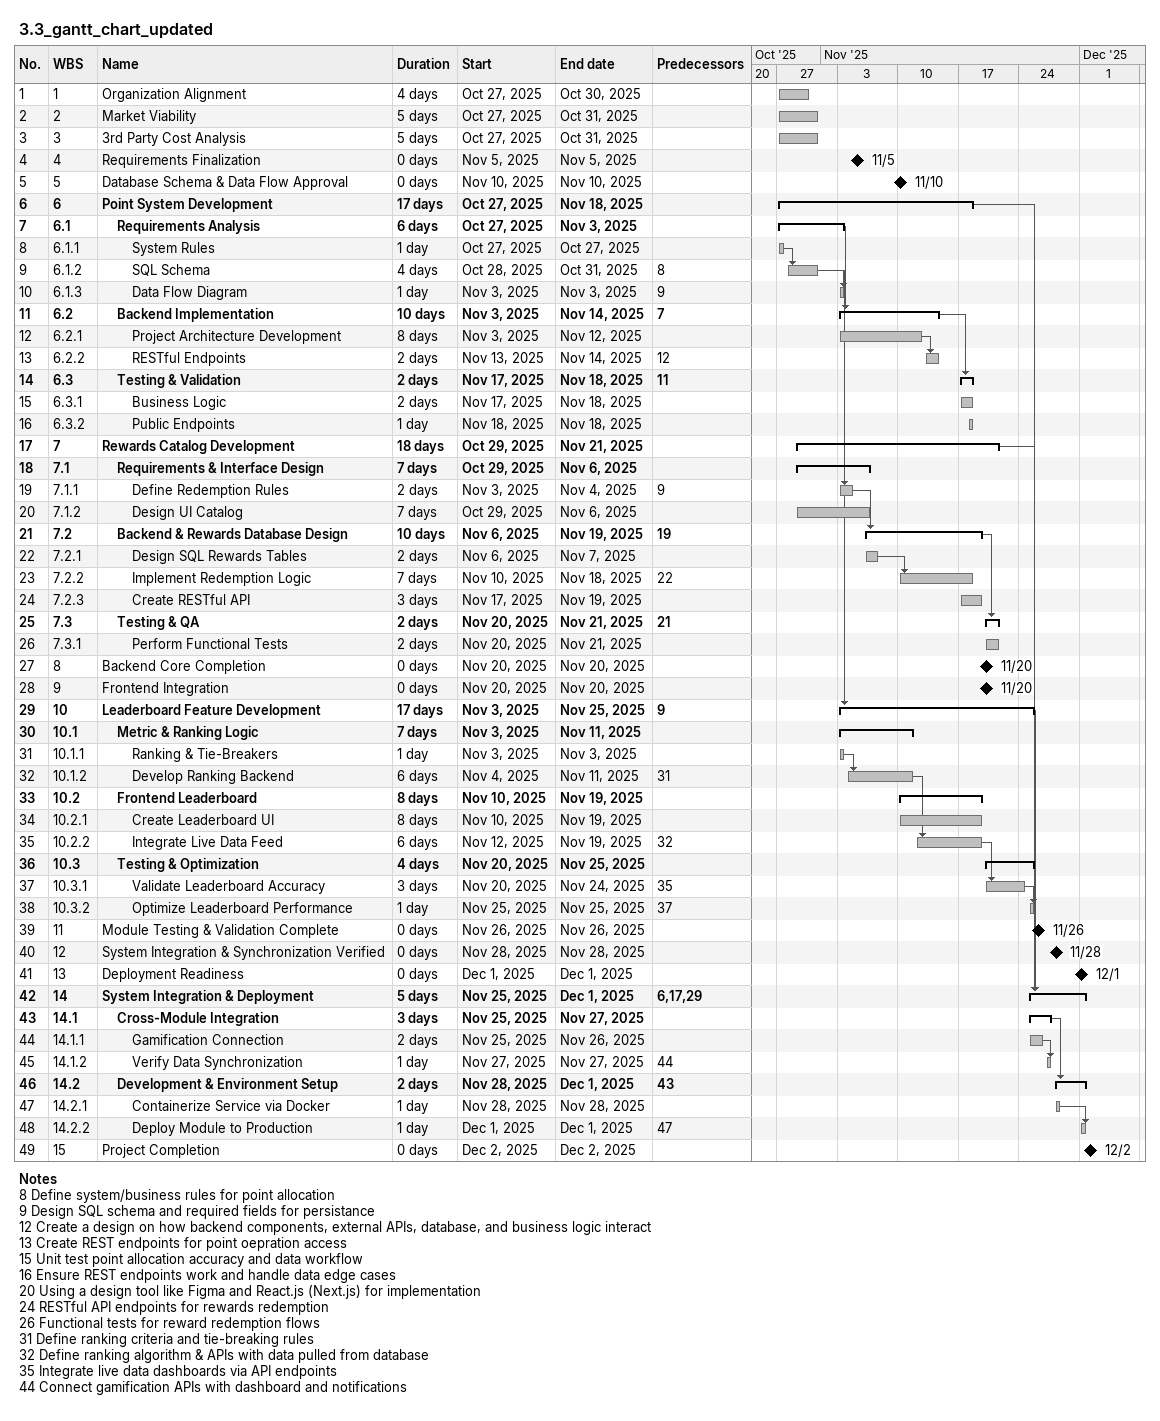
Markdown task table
3.3_gantt_chart_updated

| ID | WBS | Task | Duration | Start | Finish | Predecessors |
|---|---|---|---|---|---|---|
| 1 | 1 | Organization Alignment | 4d | 2025-10-27 | 2025-10-30 |  |
| 2 | 2 | Market Viability | 5d | 2025-10-27 | 2025-10-31 |  |
| 3 | 3 | 3rd Party Cost Analysis | 5d | 2025-10-27 | 2025-10-31 |  |
| 4 | 4 | Requirements Finalization | 0d | 2025-11-05 | 2025-11-05 |  |
| 5 | 5 | Database Schema & Data Flow Approval | 0d | 2025-11-10 | 2025-11-10 |  |
| 6 | 6 | **Point System Development** | 17d | 2025-10-27 | 2025-11-18 |  |
| 7 | 6.1 | **Requirements Analysis** | 6d | 2025-10-27 | 2025-11-03 |  |
| 8 | 6.1.1 | System Rules | 1d | 2025-10-27 | 2025-10-27 |  |
| 9 | 6.1.2 | SQL Schema | 4d | 2025-10-28 | 2025-10-31 | 8 |
| 10 | 6.1.3 | Data Flow Diagram | 1d | 2025-11-03 | 2025-11-03 | 9 |
| 11 | 6.2 | **Backend Implementation** | 10d | 2025-11-03 | 2025-11-14 | 7 |
| 12 | 6.2.1 | Project Architecture Development | 8d | 2025-11-03 | 2025-11-12 |  |
| 13 | 6.2.2 | RESTful Endpoints | 2d | 2025-11-13 | 2025-11-14 | 12 |
| 14 | 6.3 | **Testing & Validation** | 2d | 2025-11-17 | 2025-11-18 | 11 |
| 15 | 6.3.1 | Business Logic | 2d | 2025-11-17 | 2025-11-18 |  |
| 16 | 6.3.2 | Public Endpoints | 1d | 2025-11-18 | 2025-11-18 |  |
| 17 | 7 | **Rewards Catalog Development** | 18d | 2025-10-29 | 2025-11-21 |  |
| 18 | 7.1 | **Requirements & Interface Design** | 7d | 2025-10-29 | 2025-11-06 |  |
| 19 | 7.1.1 | Define Redemption Rules | 2d | 2025-11-03 | 2025-11-04 | 9 |
| 20 | 7.1.2 | Design UI Catalog | 7d | 2025-10-29 | 2025-11-06 |  |
| 21 | 7.2 | **Backend & Rewards Database Design** | 10d | 2025-11-06 | 2025-11-19 | 19 |
| 22 | 7.2.1 | Design SQL Rewards Tables | 2d | 2025-11-06 | 2025-11-07 |  |
| 23 | 7.2.2 | Implement Redemption Logic | 7d | 2025-11-10 | 2025-11-18 | 22 |
| 24 | 7.2.3 | Create RESTful API | 3d | 2025-11-17 | 2025-11-19 |  |
| 25 | 7.3 | **Testing & QA** | 2d | 2025-11-20 | 2025-11-21 | 21 |
| 26 | 7.3.1 | Perform Functional Tests | 2d | 2025-11-20 | 2025-11-21 |  |
| 27 | 8 | Backend Core Completion | 0d | 2025-11-20 | 2025-11-20 |  |
| 28 | 9 | Frontend Integration | 0d | 2025-11-20 | 2025-11-20 |  |
| 29 | 10 | **Leaderboard Feature Development** | 17d | 2025-11-03 | 2025-11-25 | 9 |
| 30 | 10.1 | **Metric & Ranking Logic** | 7d | 2025-11-03 | 2025-11-11 |  |
| 31 | 10.1.1 | Ranking & Tie-Breakers | 1d | 2025-11-03 | 2025-11-03 |  |
| 32 | 10.1.2 | Develop Ranking Backend | 6d | 2025-11-04 | 2025-11-11 | 31 |
| 33 | 10.2 | **Frontend Leaderboard** | 8d | 2025-11-10 | 2025-11-19 |  |
| 34 | 10.2.1 | Create Leaderboard UI | 8d | 2025-11-10 | 2025-11-19 |  |
| 35 | 10.2.2 | Integrate Live Data Feed | 6d | 2025-11-12 | 2025-11-19 | 32 |
| 36 | 10.3 | **Testing & Optimization** | 4d | 2025-11-20 | 2025-11-25 |  |
| 37 | 10.3.1 | Validate Leaderboard Accuracy | 3d | 2025-11-20 | 2025-11-24 | 35 |
| 38 | 10.3.2 | Optimize Leaderboard Performance | 1d | 2025-11-25 | 2025-11-25 | 37 |
| 39 | 11 | Module Testing & Validation Complete | 0d | 2025-11-26 | 2025-11-26 |  |
| 40 | 12 | System Integration & Synchronization Verified | 0d | 2025-11-28 | 2025-11-28 |  |
| 41 | 13 | Deployment Readiness | 0d | 2025-12-01 | 2025-12-01 |  |
| 42 | 14 | **System Integration & Deployment** | 5d | 2025-11-25 | 2025-12-01 | 6, 17, 29 |
| 43 | 14.1 | **Cross-Module Integration** | 3d | 2025-11-25 | 2025-11-27 |  |
| 44 | 14.1.1 | Gamification Connection | 2d | 2025-11-25 | 2025-11-26 |  |
| 45 | 14.1.2 | Verify Data Synchronization | 1d | 2025-11-27 | 2025-11-27 | 44 |
| 46 | 14.2 | **Development & Environment Setup** | 2d | 2025-11-28 | 2025-12-01 | 43 |
| 47 | 14.2.1 | Containerize Service via Docker | 1d | 2025-11-28 | 2025-11-28 |  |
| 48 | 14.2.2 | Deploy Module to Production | 1d | 2025-12-01 | 2025-12-01 | 47 |
| 49 | 15 | Project Completion | 0d | 2025-12-02 | 2025-12-02 |  |

Notes
- 8: Define system/business rules for point allocation
- 9: Design SQL schema and required fields for persistance
- 12: Create a design on how backend components, external APIs, database, and business logic interact
- 13: Create REST endpoints for point oepration access
- 15: Unit test point allocation accuracy and data workflow
- 16: Ensure REST endpoints work and handle data edge cases
- 20: Using a design tool like Figma and React.js (Next.js) for implementation
- 24: RESTful API endpoints for rewards redemption
- 26: Functional tests for reward redemption flows
- 31: Define ranking criteria and tie-breaking rules
- 32: Define ranking algorithm & APIs with data pulled from database
- 35: Integrate live data dashboards via API endpoints
- 44: Connect gamification APIs with dashboard and notifications
